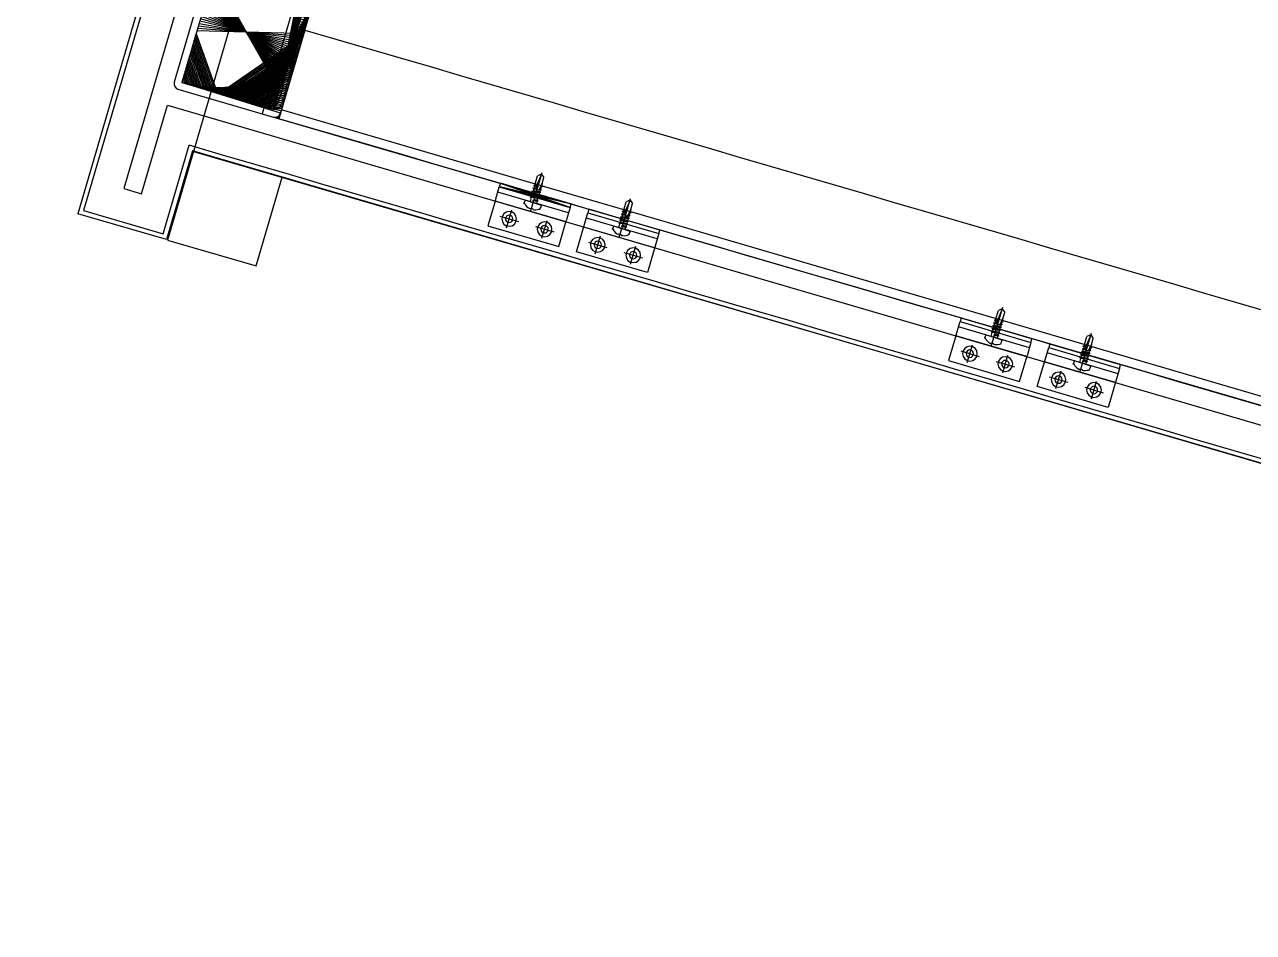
# Model space of a CAD drawing. Header units: inches. Extents: x 0 to 1813292486, y 0 to 3473589894.
# Drawn here: x 600447120 to 600447786, y 3473221732 to 3473222223 of the extents above; entities that cross this region are included whole.
import ezdxf

# ---------------------------------------------------------------- set-up
doc = ezdxf.new("R2010")
doc.units = ezdxf.units.IN
doc.header["$LTSCALE"] = 1000
doc.header["$MEASUREMENT"] = 0
for name, pattern in [('AX-MALL-WALL-P02-QT$0$CENTER', [2, 1.25, -0.25, 0.25, -0.25]), ('AX-MALL-WALL-P02-QT$0$DASH', [0.35, 0.25, -0.1]), ('AX-MALL-WALL-P02-QT$0$DASHED', [0.75, 0.5, -0.25]), ('AX-MALL-WALL-P02-QT$0$HIDDEN', [0.375, 0.25, -0.125]), ('AX-MALL-WALL-P02-QT$0$HIDDENX2', [0.75, 0.5, -0.25])]:
    doc.linetypes.add(name, pattern=pattern)
for name, color, linetype in [('A-Anno-Note', 241, 'Continuous'), ('AX-MALL-P02-200$0$A-Anno-Note', 241, 'Continuous'), ('AX-MALL-WALL-P02$0$A-Anno-Note', 241, 'Continuous'), ('AX-MALL-WALL-P02-QT$0$A-Anno-Note', 241, 'Continuous'), ('AX-MALL-WALL-P02-QT$0$A-Detl-Fine', 152, 'Continuous'), ('AX-MALL-WALL-P02-QT$0$A-Detl-Patt', 8, 'Continuous'), ('AX-MALL-WALL-P02-QT$0$A-Detl-Thin', 131, 'Continuous'), ('AX-MALL-WALL-P02-QT$0$A-Hdrl', 31, 'Continuous'), ('AX-MALL-WALL-P02-QT$0$AP', 3, 'Continuous'), ('AX-MALL-WALL-P02-QT$0$C18', 4, 'AX-MALL-WALL-P02-QT$0$CENTER'), ('AX-MALL-WALL-P02-QT$0$DASH', 8, 'AX-MALL-WALL-P02-QT$0$DASHED'), ('AX-MALL-WALL-P02-QT$0$L18', 6, 'Continuous'), ('AX-MALL-WALL-P02-QT$0$PJ', 96, 'Continuous'), ('AX-MALL-WALL-P02-QT$0$STSF', 2, 'Continuous'), ('AX-MALL-WALL-P02-QT$0$tc', 4, 'Continuous'), ('AX-MALL-WALL-P02-QT$0$WZ', 2, 'Continuous'), ('AX-MALL-WALL-P02-QT$0$XX', 6, 'AX-MALL-WALL-P02-QT$0$HIDDEN'), ('AX-MALL-WALL-P02-QT$0$zx', 1, 'AX-MALL-WALL-P02-QT$0$CENTER'), ('AX-MALL-WALL-P02-QT$0$尺寸标注', 8, 'Continuous')]:
    doc.layers.add(name, color=color, linetype=linetype)

# ---------------------------------------------------------------- blocks, each defined once
blk = doc.blocks.new('AX-MALL-WALL-P02-QT$0$tj')
at = {"layer": 'AX-MALL-WALL-P02-QT$0$A-Detl-Patt'}
h = blk.add_hatch(dxfattribs=at)
h.set_pattern_fill('STEEL', color=256, scale=100.0000000000001, angle=50.43183869082386)
h.set_pattern_definition([(75.00000000004839, (-14278.19445574284, 156289.8254051208), (-153.3407249234246, 41.08752340989569), []), (75.00000000004839, (-14317.88195610046, 156358.5661673546), (-153.3407249234246, 41.08752340989569), [])])
edge = h.paths.add_edge_path()
edge.add_line((88101.273016572, 47666.64152574539), (87883.93542659283, 47459.84604215622))
edge.add_line((87883.93542659283, 47459.84604215622), (91571.54751467705, 43584.64122533798))
edge.add_arc((262949.389629302, 558937.705083496), 543101.4133620498, 251.6057364187558, 260.0288666978238)
edge.add_arc((172180.8466627672, -2862.146247219684), 27099.9982179492, 64.7128659603706, 96.9316049602786, ccw=False)
edge.add_arc((262948.9730309481, 558936.3205539446), 543099.9677998082, 261.6155114784545, 271.7251478115656)
edge.add_line((279298.9759148359, 16082.51663446426), (279298.9759315252, 16382.65274763107))
edge.add_arc((262948.9742454757, 558936.3204835369), 542799.9676941936, 261.62020364125146, 271.7261014454634, ccw=False)
edge.add_arc((172180.8456921196, -2862.14609140989), 27400.00151046549, 64.80631838577902, 96.83815911678944)
edge.add_arc((262949.394896181, 558937.7037490648), 542801.4137571028, 251.6136389015772, 260.02417327084333, ccw=False)
edge.add_line((91737.26096642017, 43845.69257831573), (88101.273016572, 47666.64152574539))
at = {"layer": 'AX-MALL-WALL-P02-QT$0$A-Detl-Fine'}
blk.add_arc((262949.3896243572, 558937.7050833702), 543901.4133599502, 251.5035459811555, 255.290453772469, dxfattribs=at)
at = {"layer": 'AX-MALL-WALL-P02-QT$0$A-Detl-Patt'}
blk.add_lwpolyline([(88103.03003954887, 47737.33037519455), (87813.24658572674, 47461.60306501389), (91543.92713344097, 43541.13421487808, 0.03677856867194786), (168908.9495433569, 23989.2463850975, -0.1416543586965341), (183742.0972260237, 21592.70785188675, 0.04416604653312874), (279348.9759123325, 16034.00206041336), (279348.9759345055, 16434.18465709686, -0.04414427716130016), (183859.0483468771, 21979.79425859451, 0.1405450684183163), (168919.8474783897, 24393.46752309799, -0.03670519880877311), (91764.87840116024, 43889.20268630981), (88103.03007543087, 47737.33033752441)], format="xyb", dxfattribs=at)
blk.add_lwpolyline([(88101.273016572, 47666.64152574539), (87883.93542659283, 47459.84604215622), (91571.54751467705, 43584.64122533798, 0.0367693963449814), (168910.2986617088, 24039.77597379684, -0.1415142461245126), (183756.7420067787, 21641.08926153183, 0.04414024362697595), (279298.9759148359, 16082.51663446426), (279298.9759315252, 16382.65274763107, -0.04412389944666065), (183844.4648458958, 21931.40288829803, 0.1406825130026793), (168918.4574091434, 24342.94360637665, -0.03671436212623864), (91737.26096642017, 43845.69257831573)], format="xyb", close=True, dxfattribs=at)
at = {"layer": 'AX-MALL-WALL-P02-QT$0$A-Detl-Patt', "linetype": 'AX-MALL-WALL-P02-QT$0$DASH'}
blk.add_arc((262949.3896243572, 558937.7050833702), 543701.4133599502, 251.503420721229, 255.290453772469, dxfattribs=at)
at = {"layer": 'AX-MALL-WALL-P02-QT$0$A-Detl-Thin'}
blk.add_arc((262949.3896243572, 558937.7050833702), 543301.4133599502, 251.5031615339801, 255.290453772469, dxfattribs=at)
at = {"layer": 'AX-MALL-WALL-P02-QT$0$A-Hdrl', "ltscale": 6}
for radius, start in [(543501.4133599502, 251.5032867938467), (543601.4133599502, 251.5033537575453)]:
    blk.add_arc((262949.3896243572, 558937.7050833702), radius, start, 255.290453772469, dxfattribs=at)
blk = doc.blocks.new('AX-MALL-WALL-P02-QT$0$jjzx2')
at = {"layer": 'AX-MALL-WALL-P02-QT$0$A-Detl-Fine'}
for points in [[(125423.139541626, -115576.9143848419), (125353.1265747547, -115816.9106020927), (126505.3652174473, -116153.0477585793), (126575.1114996672, -115912.9740633965)], [(125451.9390875101, -115585.3159408569), (125390.3276767731, -115796.5126128197), (126484.9352177382, -116115.8373169899), (126546.3026386499, -115904.6045050621)]]:
    blk.add_lwpolyline(points, dxfattribs=at)
blk.add_lwpolyline([(125339.1239808798, -115864.9098439217), (125387.1232242584, -115878.912437439), (125401.1258177757, -115830.9131941795), (125353.1265745163, -115816.9106011391)], close=True, dxfattribs=at)
blk = doc.blocks.new('AX-MALL-WALL-P02-QT$0$A$C0A3C523D')
at = {"ltscale": 10}
h = blk.add_hatch(color=1, dxfattribs=at)
h.dxf.hatch_style = 1
edge = h.paths.add_edge_path()
edge.add_line((0.0004308894276618958, -2.999999966472387), (0, 0))
edge.add_line((0, 0), (2.999999966472387, 0.0004308857023715973))
edge.add_arc((3.000430852174224, -2.999569077044725), 2.999999993690845, 90.00822931076819, 180.0082293819262)
at = {"color": 1, "ltscale": 10}
blk.add_lwpolyline([(0.0004308894276618958, -2.999999966472387), (0, 0), (2.999999966472387, 0.0004308857023715973, 0.4142135627368514), (0.0004308894276618958, -2.999999966472387, -1.000143640125766)], format="xyb", dxfattribs=at)
blk = doc.blocks.new('AX-MALL-WALL-P02-QT$0$A$C65FC2876')
at = {"color": 6, "ltscale": 10, "xscale": -1, "rotation": 180.0164587668468}
blk.add_blockref('AX-MALL-WALL-P02-QT$0$A$C0A3C523D', (0, 0), dxfattribs=at)
blk = doc.blocks.new('*U198')
at = {"layer": 'AX-MALL-WALL-P02-QT$0$C18', "color": 1, "ltscale": 2}
blk.add_line((0, 5.142561988594025), (0, -17.03404386090006), dxfattribs=at)
at = {"layer": 'AX-MALL-WALL-P02-QT$0$L18', "color": 4}
for p, q in [((-1.790000000000873, -1.147816335795142), (-1.790000000000873, 0)), ((1.790000000000873, -2.247816335793686), (1.790000000000873, 0)), ((-2.399999999999636, -1.5), (-1.790000000000873, -1.147816335795142)), ((-2.399999999999636, -1.5), (0.2342809638412291, -1.225595732932561)), ((-2.399999999999636, -1.5), (-1.790000000000873, -1.852183664204858)), ((-2.399999999999636, -3.100000000000364), (2.399999999999636, -2.600000000000364)), ((-2.399999999999636, -3.100000000000364), (-1.790000000000873, -2.747816335793686)), ((-2.399999999999636, -3.100000000000364), (-1.790000000000873, -3.452183664205222)), ((-2.399999999999636, -4.700000000000728), (2.399999999999636, -4.200000000000728)), ((-2.399999999999636, -4.700000000000728), (-1.790000000000873, -4.34781633579405)), ((-2.399999999999636, -4.700000000000728), (-1.790000000000873, -5.052183664205586)), ((-2.399999999999636, -6.299999999999272), (2.399999999999636, -5.799999999999272)), ((-2.399999999999636, -6.299999999999272), (-1.790000000000873, -5.947816335794414)), ((-2.399999999999636, -6.299999999999272), (-1.790000000000873, -6.65218366420595)), ((-1.790000000000873, -1.147816335795142), (0.2342809638412291, -0.8650955307894037)), ((-1.790000000000873, -1.852183664204858), (0.2342809638412291, -1.56946285919912)), ((-1.790000000000873, -2.747816335793686), (-1.790000000000873, -1.852183664204858)), ((-1.790000000000873, -2.747816335793686), (1.790000000000873, -2.247816335793686)), ((-1.790000000000873, -3.452183664205222), (1.790000000000873, -2.952183664205222)), ((-1.790000000000873, -4.34781633579405), (-1.790000000000873, -3.452183664205222)), ((-1.790000000000873, -4.34781633579405), (1.790000000000873, -3.84781633579405)), ((-1.790000000000873, -5.052183664205586), (1.790000000000873, -4.552183664205586)), ((-1.790000000000873, -5.947816335794414), (-1.790000000000873, -5.052183664205586)), ((-1.790000000000873, -5.947816335794414), (1.790000000000873, -5.447816335794414)), ((-1.790000000000873, -6.65218366420595), (1.790000000000873, -6.15218366420595)), ((-1.790000000000873, -7.547816335794778), (-1.790000000000873, -6.65218366420595)), ((0.2342809638412291, -0.8650955307894037), (0.2342809638412291, -1.56946285919912)), ((2.399999999999636, -2.600000000000364), (1.790000000000873, -2.247816335793686)), ((2.399999999999636, -2.600000000000364), (1.790000000000873, -2.952183664205222)), ((1.790000000000873, -3.84781633579405), (1.790000000000873, -2.952183664205222)), ((2.399999999999636, -4.200000000000728), (1.790000000000873, -3.84781633579405)), ((2.399999999999636, -4.200000000000728), (1.790000000000873, -4.552183664205586)), ((1.790000000000873, -5.447816335794414), (1.790000000000873, -4.552183664205586)), ((2.399999999999636, -5.799999999999272), (1.790000000000873, -5.447816335794414)), ((2.399999999999636, -5.799999999999272), (1.790000000000873, -6.15218366420595)), ((1.790000000000873, -7.047816335794778), (1.790000000000873, -6.15218366420595)), ((-2.399999999999636, -7.899999999999636), (-1.790000000000873, -7.547816335794778)), ((-2.399999999999636, -7.899999999999636), (-1.273355612604064, -7.78264120964559)), ((-2.399999999999636, -7.899999999999636), (-1.790000000000873, -8.252183664206314)), ((-2.399999999999636, -9.5), (-1.790000000000873, -9.147816335795142)), ((-2.399999999999636, -9.5), (-1.518995326587174, -9.408228679852982)), ((-2.399999999999636, -9.5), (-1.790000000000873, -9.852183664204858)), ((-1.790000000000873, -7.547816335794778), (-0.9175382126813929, -7.425964130861757)), ((-1.790000000000873, -8.252183664206314), (-1.334698446698894, -8.188594061788535)), ((-1.790000000000873, -9.147816335795142), (-1.790000000000873, -8.252183664206314)), ((-1.790000000000873, -9.147816335795142), (-1.472953762578982, -9.103536135036848)), ((-1.790000000000873, -9.852183664204858), (-1.581684194792615, -9.823089278002954)), ((-1.790000000000873, -11.20167565273914), (-1.790000000000873, -9.852183664204858)), ((-1.790000000000873, -11.20167565273914), (-1.790000000000873, -14.60000000000036)), ((0.4333070988686814, -7.237298584555901), (1.790000000000873, -7.047816335794778)), ((0.7141825614198751, -7.575605983185596), (2.399999999999636, -7.399999999999636)), ((0.7141825614198751, -7.90243749641013), (1.790000000000873, -7.752183664206314)), ((0.7141825614198751, -8.798070167998958), (1.790000000000873, -8.647816335795142)), ((0.7141825614198751, -9.17560598318596), (2.399999999999636, -9)), ((0.7141825614198751, -9.502437496410494), (1.790000000000873, -9.352183664204858)), ((2.399999999999636, -7.399999999999636), (1.790000000000873, -7.047816335794778)), ((2.399999999999636, -7.399999999999636), (1.790000000000873, -7.752183664206314)), ((1.790000000000873, -8.647816335795142), (1.790000000000873, -7.752183664206314)), ((2.399999999999636, -9), (1.790000000000873, -8.647816335795142)), ((2.399999999999636, -9), (1.790000000000873, -9.352183664204858)), ((1.790000000000873, -9.352183664204858), (1.790000000000873, -14.60000000000036)), ((0, -16), (-1.790000000000873, -14.60000000000036)), ((0, -16), (1.790000000000873, -14.60000000000036))]:
    blk.add_line(p, q, dxfattribs=at)
blk.add_lwpolyline([(4.549999999999272, 0, 0.414213562373095), (4.75, 0.2000000000007276), (4.75, 1.39147638815848, 0.2654033233867933), (4.06568705400241, 2.589861303315047, 0.108659312189883), (0.7999999999992724, 3.659899496853541), (0.7999999999992724, 3.315608971053734), (-0.7999999999992724, 3.315608971053734), (-0.7999999999992724, 3.659899496853541, 0.1086593121898847), (-4.06568705400241, 2.589861303315047, 0.2654033233867933), (-4.75, 1.39147638815848), (-4.75, 0.2000000000007276, 0.414213562373095), (-4.549999999999272, 0)], format="xyb", close=True, dxfattribs=at)
blk.add_lwpolyline([(0, -16), (0.7141825614198751, -10.25704931750261), (0.7141825614198751, -7.536688384094305, 0.4176573264866609), (0.4106596181591158, -7.236709070022698, 0.08336651052848376), (-1.234698998669046, -7.526820576113096), (-1.790000000000873, -11.20167565273914)], format="xyb", dxfattribs=at)
blk = doc.blocks.new('AX-MALL-WALL-P02-QT$0$盘头自钻自攻钉ST4-8')
at = {"layer": 'AX-MALL-WALL-P02-QT$0$尺寸标注'}
blk.add_blockref('*U198', (0, 0), dxfattribs=at)
blk = doc.blocks.new('AX-MALL-WALL-P02-QT$0$A$C61293B14')
at = {"layer": 'AX-MALL-WALL-P02-QT$0$tc'}
for radius in [4, 2]:
    blk.add_circle((0, 0), radius, dxfattribs=at)
at = {"layer": 'AX-MALL-WALL-P02-QT$0$zx'}
for p, q in [((-5.199824257346336, 0), (5.199824257317232, 0)), ((0, 5.036975615854317), (0, -5.036975615847041))]:
    blk.add_line(p, q, dxfattribs=at)
blk = doc.blocks.new('AX-MALL-WALL-P02-QT$0$A$C41DD6A87')
at = {"layer": 'AX-MALL-WALL-P02-QT$0$tc'}
h = blk.add_hatch(dxfattribs=at)
h.set_pattern_fill('ANSI31', color=256, scale=0.5, angle=-90.00000000000001, style=0)
h.set_pattern_definition([(225.0000000000001, (28362.68611018802, -179426.704915055), (-1.122532015133644, 1.122532015133644), [])])
h.paths.add_polyline_path([(40, 20), (0, 20), (0, 22), (40, 22)])
at = {"layer": 'AX-MALL-WALL-P02-QT$0$PJ'}
for points in [[(40, 20), (0, 20), (0, 22), (40, 22)], [(40, 20), (0, 20), (0, -2.00031700823456), (40, -2.00031700823456)]]:
    blk.add_lwpolyline(points, close=True, dxfattribs=at)
at = {"layer": 'AX-MALL-WALL-P02-QT$0$XX'}
for p, q in [((0, 17), (40, 17)), ((0, 11.99968299176544), (40, 11.99968299176544))]:
    blk.add_line(p, q, dxfattribs=at)
at = {"layer": 'AX-MALL-WALL-P02-QT$0$tc', "rotation": 180}
for p in [(10.00773325189948, 4.856510433368385), (30.00773325189948, 4.856510433368385)]:
    blk.add_blockref('AX-MALL-WALL-P02-QT$0$A$C61293B14', p, dxfattribs=at)
at = {"layer": 'AX-MALL-WALL-P02-QT$0$WZ', "extrusion": (1.112429078900672e-34, 1.017801628166565e-23, -1), "zscale": -1, "rotation": 180}
blk.add_blockref('AX-MALL-WALL-P02-QT$0$盘头自钻自攻钉ST4-8', (-20, 17), dxfattribs=at)
blk = doc.blocks.new('AX-MALL-WALL-P02-QT$0$A$C715D18B8')
at = {"layer": 'AX-MALL-WALL-P02-QT$0$tc'}
h = blk.add_hatch(dxfattribs=at)
h.set_pattern_fill('ANSI31', color=256, scale=0.5, angle=-180, style=0)
h.set_pattern_definition([(225, (28362.68611018802, -179426.704915055), (-1.122532015133644, 1.122532015133644), [])])
h.paths.add_polyline_path([(40, 20), (0, 20), (0, 22), (40, 22)])
at = {"layer": 'AX-MALL-WALL-P02-QT$0$PJ'}
blk.add_line((0, 17), (40, 17), dxfattribs=at)
blk.add_lwpolyline([(40, 20), (0, 20), (0, 22), (40, 22)], close=True, dxfattribs=at)
blk.add_lwpolyline([(40, 12.49968299269676), (40, 20), (0, 20), (0, 12.49968299269676)], dxfattribs=at)
at = {"layer": 'AX-MALL-WALL-P02-QT$0$XX'}
blk.add_line((0, 11.99968299269676), (40, 11.99968299269676), dxfattribs=at)
blk.add_lwpolyline([(40, 12.49968299269676), (40, -2.000317007303238), (0, -2.000317007303238), (0, 12.49968299269676)], dxfattribs=at)
at = {"layer": 'AX-MALL-WALL-P02-QT$0$tc', "rotation": 180}
for p in [(10.00773325189948, 4.856510434299707), (30.00773325189948, 4.856510434299707)]:
    blk.add_blockref('AX-MALL-WALL-P02-QT$0$A$C61293B14', p, dxfattribs=at)
at = {"layer": 'AX-MALL-WALL-P02-QT$0$WZ', "extrusion": (1.112470375349305e-34, 1.017801628166565e-23, -1), "zscale": -1, "rotation": 180}
blk.add_blockref('AX-MALL-WALL-P02-QT$0$盘头自钻自攻钉ST4-8', (-20, 17), dxfattribs=at)
blk = doc.blocks.new('AX-MALL-WALL-P02-QT$0$A$C4D6066B9')
at = {"rotation": 180}
for name, p in [('AX-MALL-WALL-P02-QT$0$A$C715D18B8', (0, 22)), ('AX-MALL-WALL-P02-QT$0$A$C41DD6A87', (50, 22))]:
    blk.add_blockref(name, p, dxfattribs=at)
blk = doc.blocks.new('AX-MALL-WALL-P02-QT$0$1300C')
h = blk.add_hatch()
h.set_pattern_fill('ANSI32', color=6, scale=0.9999999999999997, angle=71.92872058622804)
h.set_pattern_definition([(298.6689623713483, (-16030846.28147149, -4404098.507315714), (4.178646914602889, 2.284801132063755), []), (298.6689623713483, (-16030846.91275368, -4404100.661799335), (4.178646914602889, 2.284801132063755), [])])
edge = h.paths.add_edge_path()
edge.add_line((-27.32499996758997, -210.7855820991099), (24.49626805447042, -225.9696586448699))
edge.add_arc((25.33982786536217, -223.0906993076205), 2.999999999999997, 253.6689623713482, 343.6689623713482)
edge.add_line((28.2187872081995, -223.9342591129243), (49.02659580856562, -152.919928861782))
edge.add_arc((46.14763646572828, -152.0763690546155), 2.999999999999997, 343.6689623713474, 433.6689623713473)
edge.add_line((46.99119627475739, -149.1974097155035), (-4.830071747303009, -134.0133331697434))
edge.add_arc((-5.673631560057402, -136.8922925107181), 2.999999999999997, 73.66896237134823, 163.6689623713482)
edge.add_line((-8.55259088985622, -136.048732701689), (-29.36039949022233, -207.0630629528314))
edge.add_arc((-26.48144015483558, -207.9066227544099), 2.999999999999997, 163.6689623713474, 253.6689623713475)
h.paths.add_polyline_path([(24.66136135533452, -221.8498595878482), (-25.24060044065118, -207.2281562611461), (-4.995165036991239, -138.1331322100013), (44.90679674968123, -152.7548355609179)])
at = {"layer": 'AX-MALL-WALL-P02-QT$0$AP'}
for p, q in [((0, 0), (-81.54232816956937, -278.2714458499104)), ((2.398949032649398, -0.7033988162875175), (-78.43980108574033, -276.5749688167125)), ((19.19151988439262, -5.6271693110466), (-56.72205874510109, -264.6996450666338)), ((-47.1271838825196, -267.5092821344733), (-33.0838707126677, -219.5850549619645)), ((-33.0838707126677, -219.5850549619645), (1157.302145468071, -567.5604730285704)), ((-35.25355239585042, -289.2210623696446), (-21.19341400824487, -241.2394174393266)), ((-56.72205874510109, -264.6996450666338), (-47.1271838825196, -267.5092821344733)), ((-33.55731932446361, -292.3227452579886), (-81.54232816956937, -278.2714458499104)), ((-78.43980108574033, -276.5749688167125), (-35.25355239585042, -289.2210623696446))]:
    blk.add_line(p, q, dxfattribs=at)
blk.add_lwpolyline([(1118.464279595762, -629.2074221316725), (1132.498736849055, -581.1485091242939), (-19.47386286780238, -244.2615250442177), (-33.55731932446361, -292.3227452579886)], dxfattribs=at)
blk.add_arc((-2315977.889819736, -7923840.433690093), 8255124.442743698, 73.69873543098333, 73.70710042087663, dxfattribs=at)
at = {"layer": 'AX-MALL-WALL-P02-QT$0$DASH', "color": 8, "linetype": 'AX-MALL-WALL-P02-QT$0$HIDDENX2', "ltscale": 20}
blk.add_lwpolyline([(1104.008876688778, -536.3292375262827, 2.515421783863442e-05), (28.78165457211435, -222.0132663641125, 8.805785796117746e-05)], format="xyb", dxfattribs=at)
at = {"layer": 'AX-MALL-WALL-P02-QT$0$STSF'}
blk.add_line((41.43505172803998, -178.8288762010634), (27.37572155706584, -226.8115319591016), dxfattribs=at)
blk.add_lwpolyline([(-27.32499996758997, -210.7855820991099), (24.49626806005836, -225.9696586467326, 0.414213562373095), (28.2187872081995, -223.9342591129243), (49.02659581229091, -152.9199288580567, 0.414213562373095), (46.99119627475739, -149.1974097155035), (-4.830071745440364, -134.0133331809193, 0.414213562373095), (-8.55259088985622, -136.048732701689), (-29.36039947904646, -207.0630629528314, 0.414213562373095)], format="xyb", close=True, dxfattribs=at)
blk.add_lwpolyline([(-25.24060044065118, -207.2281562611461), (24.66136135719717, -221.8498595859855), (44.90679675154388, -152.7548355590552), (-4.995165044441819, -138.1331322100013)], close=True, dxfattribs=at)
for points in [[(41.43505173176527, -178.8288762066513, -2.515410358646587e-05), (1116.670332636684, -493.1472094729543)], [(1102.602048244327, -541.1272406466305, 2.515423053481601e-05), (27.37572155147791, -226.8115319479257, 8.805808583073339e-05)]]:
    blk.add_lwpolyline(points, format="xyb", dxfattribs=at)
at = {"color": 6, "ltscale": 10, "xscale": -1, "rotation": 343.6785518761818}
blk.add_blockref('AX-MALL-WALL-P02-QT$0$A$C65FC2876', (27.37572155147791, -226.8115319479257), dxfattribs=at)
at = {"layer": 'AX-MALL-WALL-P02-QT$0$tc', "xscale": -1, "rotation": 163.6785518761817}
for p in [(185.6602432113141, -273.0653087068349), (435.208555733785, -346.0424284245819)]:
    blk.add_blockref('AX-MALL-WALL-P02-QT$0$A$C4D6066B9', p, dxfattribs=at)
blk = doc.blocks.new('AX-MALL-WALL-P02-QT$0$mqst2')
at = {"color": 6}
blk.add_blockref('AX-MALL-WALL-P02-QT$0$1300C', (233640.758772254, -24874.97289562225), dxfattribs=at)
blk = doc.blocks.new('AX-MALL-WALL-P02-QT')
at = {"layer": 'AX-MALL-WALL-P02-QT$0$A-Anno-Note'}
for name, p, rotation in [('AX-MALL-WALL-P02-QT$0$mqst2', (600052179.2710491, 3473232742.396311), 339.5681613092181), ('AX-MALL-WALL-P02-QT$0$jjzx2', (600185298.4270658, 3473279938.045597), 339.5681613092246)]:
    blk.add_blockref(name, p, dxfattribs=dict(at, rotation=rotation))
at = {"layer": 'AX-MALL-WALL-P02-QT$0$A-Detl-Thin', "rotation": 339.5681613091762}
blk.add_blockref('AX-MALL-WALL-P02-QT$0$tj', (600144118.6961328, 3473128496.287411), dxfattribs=at)
blk = doc.blocks.new('AX-MALL-WALL-P02')
at = {"layer": 'AX-MALL-WALL-P02$0$A-Anno-Note'}
blk.add_blockref('AX-MALL-WALL-P02-QT', (0, 0), dxfattribs=at)
blk = doc.blocks.new('AX-MALL-P02-200')
at = {"layer": 'AX-MALL-P02-200$0$A-Anno-Note'}
blk.add_blockref('AX-MALL-WALL-P02', (0, 0), dxfattribs=at)

msp = doc.modelspace()

# ---------------------------------------------------------------- block references
at = {"layer": 'A-Anno-Note', "rotation": 20.43183869077545}
msp.add_blockref('AX-MALL-P02-200', (1250392458.527329, 9048125.682563305), dxfattribs=at)

doc.saveas('drawing.dxf')
